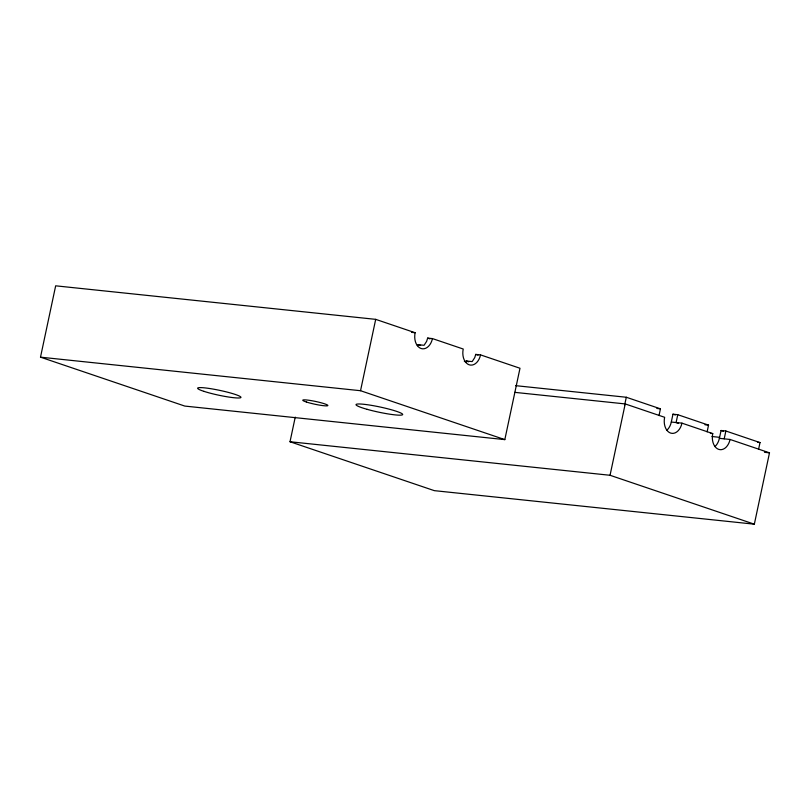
<?xml version="1.0" encoding="UTF-8"?>
<svg xmlns="http://www.w3.org/2000/svg" width="810" height="810" viewBox="0 0 810 810"><rect width="100%" height="100%" fill="white"/><g stroke="black" fill="none" stroke-linecap="round" stroke-linejoin="round"><path stroke-width="1.21" d="M40.5 357.169L55.667 285.819L375.698 319.353L415.135 332.728A13.213 9.021 -84 0 0 421.058 348.502A13.213 9.021 -84 0 0 432.449 338.59L463.229 349.029A13.213 9.021 -84 0 0 469.162 364.804A13.213 9.021 -84 0 0 480.543 354.891L519.99 368.256L504.822 439.617L184.791 406.073L40.5 357.169L360.531 390.714L504.822 439.617M714.926 446.563A13.213 9.021 -84 0 0 719.391 438.342L730.063 439.455L769.5 452.83L754.333 524.181L434.302 490.647L290.01 441.744L295.245 417.13M360.531 390.714L375.698 319.353M624.631 405.101L626.302 397.254L515.565 385.651M754.333 524.181L610.041 475.278L625.209 403.927L514.765 392.354M659.016 415.55L660.444 408.827L626.302 397.254M666.832 430.262A13.213 9.021 -84 0 0 671.298 422.04L672.958 414.193L677.767 414.7L708.547 425.128L707.12 431.851M677.767 414.7L676.097 422.547L678.466 423.346M719.391 438.342L721.062 430.495L725.861 431.001L760.013 442.574L758.585 449.297M724.191 438.848L725.861 431.001M432.449 338.59L427.65 338.094L426.647 341.314L424.086 345.293L418.213 344.685L417.312 345.698M480.543 354.891L475.743 354.395L474.741 357.615L472.179 361.594L466.317 360.987L465.416 361.999M411.531 332.343L415.135 332.728M464.353 361.422L466.874 361.685M656.849 408.453L660.444 408.827M704.943 424.754L708.547 425.128M671.298 422.04L681.959 423.154L712.749 433.593A13.213 9.021 -84 0 0 718.672 449.368A13.213 9.021 -84 0 0 730.063 439.455M710.4 433.35L712.749 433.593M711.98 436.519L719.503 437.309M757.492 442.311L760.013 442.574M764.478 452.304L769.5 452.83M290.01 441.744L610.041 475.278M672.958 414.193L675.327 414.993M721.062 430.495L723.441 431.305M625.209 403.927L664.645 417.292A13.213 9.021 -84 0 0 670.579 433.067A13.213 9.021 -84 0 0 681.959 423.154M427.65 338.094L430.019 338.894M475.743 354.395L478.082 355.185M418.213 344.685L420.603 345.485M466.317 360.987L468.666 361.776M306.413 402.023A12.838 1.428 12 0 0 327.453 405.79A12.838 1.428 12 0 0 312.123 400.778A12.838 1.428 12 0 0 306.413 402.023M367.112 409.323A23.854 2.663 12 0 0 402.671 414.548A23.854 2.663 12 0 0 368.226 404.848A23.854 2.663 12 0 0 367.112 409.323M203.948 391.351A22.103 2.46 12 0 0 240.175 397.842A22.103 2.46 12 0 0 213.84 389.215A22.103 2.46 12 0 0 203.948 391.351"/></g></svg>
